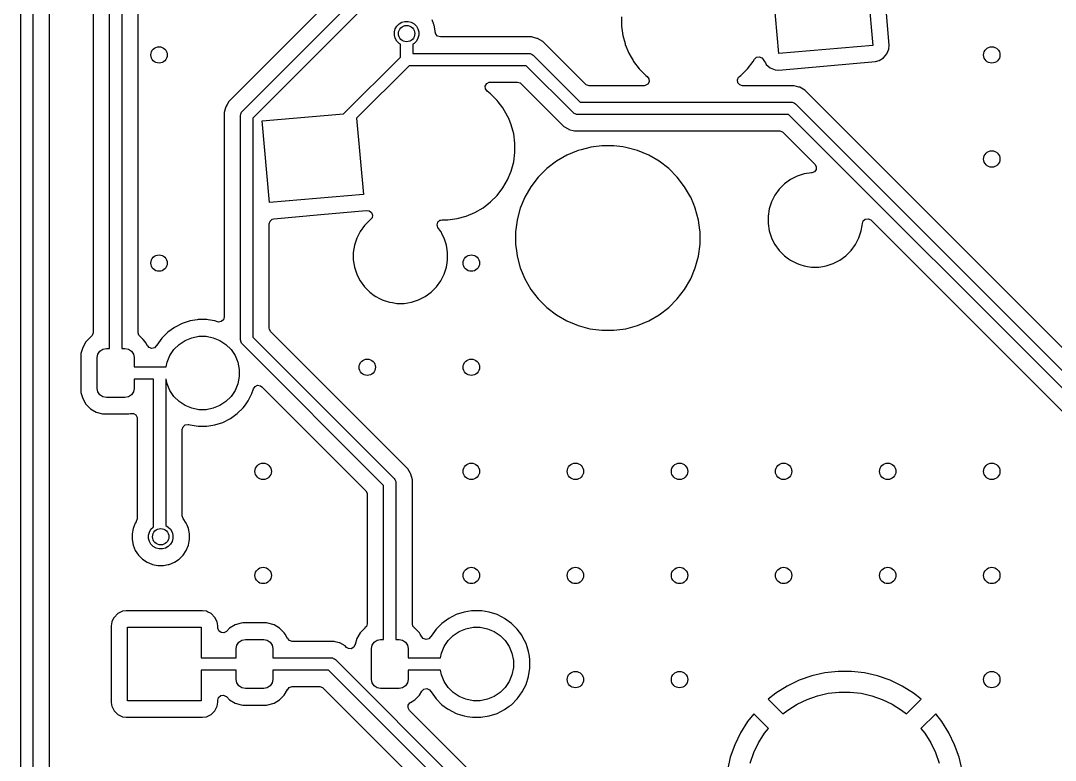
# Model space of a CAD drawing. Extents: x 2.6 to 14.2, y -9.4 to -3.8.
# Drawn here: x 11.65 to 12.644, y -7.408 to -6.698 of the extents above; entities that cross this region are included whole.
import ezdxf

# ---------------------------------------------------------------- set-up
doc = ezdxf.new("R2010")
doc.units = 0
doc.header["$MEASUREMENT"] = 0
doc.layers.add('BLACK', color=7, linetype='CONTINUOUS')

msp = doc.modelspace()

# ---------------------------------------------------------------- linework, layer by layer
at = {"layer": 'BLACK', "linetype": 'CONTINUOUS'}
for p, q in [((11.65029, -7.51729), (11.65029, -6.21651)), ((11.6621, -6.21896), (11.6621, -7.51974)), ((11.73559, -7.01243), (11.73559, -6.25445)), ((11.74741, -6.26663), (11.74741, -7.01243)), ((11.71983, -6.27907), (11.71983, -6.99748)), ((11.67787, -7.52259), (11.67787, -6.28505)), ((11.76317, -6.99748), (11.76317, -6.29686)), ((12.19957, -6.42601), (11.85013, -6.77544)), ((11.8633, -6.78458), (12.2087, -6.43917)), ((12.21532, -6.44926), (11.87338, -6.7912)), ((12.46199, -6.64292), (12.46885, -6.72136)), ((12.48466, -6.72122), (12.47759, -6.64031)), ((12.37864, -6.72925), (12.37178, -6.65081)), ((12.01383, -6.70071), (12.0165, -6.69917)), ((12.0165, -6.69917), (12.01948, -6.69837)), ((12.01948, -6.69837), (12.02257, -6.69837)), ((12.02257, -6.69837), (12.02554, -6.69917)), ((12.02554, -6.69917), (12.02821, -6.70071)), ((12.04725, -6.70134), (12.04546, -6.69702)), ((12.2276, -6.69398), (12.2276, -6.70301)), ((12.00931, -6.70854), (12.01011, -6.70556)), ((12.00931, -6.71162), (12.00931, -6.70854)), ((12.01011, -6.70556), (12.01165, -6.70289)), ((12.01165, -6.70289), (12.01383, -6.70071)), ((12.02821, -6.70071), (12.03039, -6.70289)), ((12.03039, -6.70289), (12.03194, -6.70556)), ((12.03194, -6.70556), (12.03273, -6.70854)), ((12.03273, -6.70854), (12.03273, -6.71162)), ((12.04754, -6.70204), (12.04725, -6.70134)), ((12.0486, -6.70737), (12.04754, -6.70204)), ((12.04754, -6.70204), (12.04754, -6.70204)), ((12.04754, -6.70204), (12.04754, -6.70204)), ((12.0486, -6.70847), (12.0486, -6.70737)), ((12.04904, -6.7105), (12.0486, -6.70847)), ((12.2276, -6.70301), (12.22849, -6.70977)), ((12.01011, -6.7146), (12.00931, -6.71162)), ((12.01165, -6.71727), (12.01011, -6.7146)), ((12.01383, -6.71945), (12.01165, -6.71727)), ((12.03039, -6.71727), (12.02821, -6.71945)), ((12.03194, -6.7146), (12.03039, -6.71727)), ((12.03273, -6.71162), (12.03194, -6.7146)), ((12.05084, -6.71258), (12.04904, -6.7105)), ((12.05348, -6.71335), (12.05084, -6.71258)), ((12.14133, -6.71335), (12.05348, -6.71335)), ((12.14196, -6.71352), (12.14133, -6.71335)), ((12.14133, -6.71335), (12.14133, -6.71335)), ((12.14626, -6.71468), (12.14196, -6.71352)), ((12.14684, -6.71483), (12.14626, -6.71468)), ((12.14626, -6.71468), (12.14626, -6.71468)), ((12.15178, -6.71768), (12.14684, -6.71483)), ((12.14684, -6.71483), (12.14684, -6.71483)), ((12.19284, -6.75874), (12.15178, -6.71768)), ((12.15178, -6.71768), (12.15178, -6.71768)), ((12.22849, -6.70977), (12.22878, -6.71197)), ((12.22878, -6.71197), (12.23085, -6.71971)), ((12.01512, -6.72019), (12.01383, -6.71945)), ((12.01512, -6.73258), (12.01512, -6.72019)), ((12.02821, -6.71945), (12.02693, -6.72019)), ((12.02693, -6.72019), (12.02693, -6.72912)), ((12.23085, -6.71971), (12.23112, -6.72069)), ((12.23112, -6.72069), (12.23457, -6.72904)), ((12.23457, -6.72904), (12.23457, -6.72904)), ((12.23457, -6.72904), (12.23664, -6.73263)), ((12.46885, -6.72136), (12.37864, -6.72925)), ((12.48253, -6.72958), (12.4844, -6.72495)), ((12.4844, -6.72495), (12.48466, -6.72122)), ((12.48466, -6.72122), (12.48466, -6.72122)), ((11.96053, -6.78717), (12.01512, -6.73258)), ((12.02693, -6.72912), (12.13847, -6.72912)), ((12.13847, -6.72912), (12.13962, -6.72924)), ((12.13962, -6.72924), (12.14045, -6.72958)), ((12.14045, -6.72958), (12.14175, -6.73012)), ((12.14175, -6.73012), (12.14265, -6.73085)), ((12.14265, -6.73085), (12.18774, -6.77594)), ((12.23664, -6.73263), (12.2386, -6.73602)), ((12.2386, -6.73602), (12.23909, -6.73687)), ((12.23909, -6.73687), (12.24459, -6.74403)), ((12.34844, -6.74403), (12.35394, -6.73686)), ((12.35394, -6.73686), (12.35515, -6.73477)), ((12.35515, -6.73477), (12.35714, -6.73287)), ((12.35714, -6.73287), (12.35984, -6.73235)), ((12.35984, -6.73235), (12.36239, -6.73338)), ((12.36239, -6.73338), (12.36387, -6.73531)), ((12.36387, -6.73531), (12.36395, -6.73549)), ((12.36395, -6.73549), (12.3657, -6.73829)), ((12.3657, -6.73829), (12.36659, -6.73972)), ((12.37878, -6.74506), (12.47146, -6.73696)), ((12.47146, -6.73696), (12.47509, -6.73605)), ((12.47146, -6.73696), (12.47146, -6.73696)), ((12.47146, -6.73696), (12.47146, -6.73696)), ((12.47509, -6.73605), (12.47932, -6.73341)), ((12.47932, -6.73341), (12.48253, -6.72958)), ((12.02347, -6.74093), (11.97306, -6.79134)), ((12.13603, -6.74093), (12.02347, -6.74093)), ((12.18112, -6.78602), (12.13603, -6.74093)), ((12.24459, -6.74403), (12.24459, -6.74403)), ((12.24459, -6.74403), (12.25098, -6.75042)), ((12.34205, -6.75042), (12.34844, -6.74403)), ((12.34844, -6.74403), (12.34844, -6.74403)), ((12.34844, -6.74403), (12.34844, -6.74403)), ((12.36659, -6.73972), (12.37042, -6.74293)), ((12.37042, -6.74293), (12.37505, -6.7448)), ((12.37505, -6.7448), (12.37878, -6.74506)), ((12.37878, -6.74506), (12.37878, -6.74506)), ((12.37878, -6.74506), (12.37878, -6.74506)), ((12.09665, -6.76049), (12.098, -6.75809)), ((12.098, -6.75809), (12.10043, -6.7568)), ((12.10043, -6.7568), (12.10141, -6.7567)), ((12.10141, -6.7567), (12.12747, -6.7567)), ((12.12747, -6.7567), (12.13011, -6.75748)), ((12.13011, -6.75748), (12.13092, -6.75813)), ((12.13092, -6.75813), (12.17198, -6.79919)), ((12.19365, -6.7594), (12.19284, -6.75874)), ((12.25272, -6.75878), (12.25029, -6.76007)), ((12.25098, -6.75042), (12.25098, -6.75042)), ((12.25098, -6.75042), (12.25228, -6.75142)), ((12.25228, -6.75142), (12.2539, -6.75364)), ((12.25406, -6.75639), (12.25272, -6.75878)), ((12.2539, -6.75364), (12.25406, -6.75639)), ((12.33889, -6.7546), (12.34003, -6.75209)), ((12.33928, -6.75732), (12.33889, -6.7546)), ((12.34108, -6.7594), (12.33928, -6.75732)), ((12.34003, -6.75209), (12.34075, -6.75142)), ((12.34075, -6.75142), (12.34094, -6.75128)), ((12.34094, -6.75128), (12.34205, -6.75042)), ((12.34205, -6.75042), (12.34205, -6.75042)), ((12.34205, -6.75042), (12.34205, -6.75042)), ((12.09681, -6.76323), (12.09665, -6.76049)), ((12.09843, -6.76546), (12.09681, -6.76323)), ((12.10172, -6.76798), (12.09843, -6.76546)), ((12.10811, -6.77436), (12.10172, -6.76798)), ((12.10172, -6.76798), (12.10172, -6.76798)), ((12.19629, -6.76017), (12.19365, -6.7594)), ((12.24931, -6.76017), (12.19629, -6.76017)), ((12.25029, -6.76007), (12.24931, -6.76017)), ((12.34372, -6.76017), (12.34108, -6.7594)), ((12.39329, -6.76017), (12.34372, -6.76017)), ((12.39562, -6.7608), (12.39329, -6.76017)), ((12.39329, -6.76017), (12.39329, -6.76017)), ((12.39794, -6.76142), (12.39562, -6.7608)), ((12.39881, -6.76165), (12.39794, -6.76142)), ((12.39794, -6.76142), (12.39794, -6.76142)), ((12.40375, -6.7645), (12.39881, -6.76165)), ((12.39881, -6.76165), (12.39881, -6.76165)), ((12.72433, -7.08508), (12.40375, -6.7645)), ((12.40375, -6.7645), (12.40375, -6.7645)), ((11.8486, -6.7781), (11.84761, -6.77981)), ((11.85013, -6.77544), (11.8486, -6.7781)), ((11.85013, -6.77544), (11.85013, -6.77544)), ((12.10912, -6.77569), (12.10811, -6.77436)), ((12.10811, -6.77436), (12.10811, -6.77436)), ((12.10811, -6.77436), (12.10811, -6.77436)), ((12.11361, -6.78153), (12.10912, -6.77569)), ((12.18774, -6.77594), (12.39044, -6.77594)), ((12.39044, -6.77594), (12.39159, -6.77605)), ((12.39159, -6.77605), (12.39247, -6.77642)), ((12.39247, -6.77642), (12.39372, -6.77694)), ((12.39372, -6.77694), (12.39462, -6.77767)), ((12.39462, -6.77767), (12.72778, -7.11083)), ((11.84703, -6.78133), (11.8458, -6.7859)), ((11.8458, -6.7859), (11.8458, -6.7859)), ((11.8458, -6.7859), (11.8458, -6.98227)), ((11.84728, -6.78039), (11.84703, -6.78133)), ((11.84757, -6.77988), (11.84728, -6.78039)), ((11.84757, -6.77988), (11.84757, -6.77988)), ((11.84761, -6.77981), (11.84757, -6.77988)), ((11.86157, -6.78875), (11.86168, -6.7876)), ((11.86168, -6.7876), (11.86219, -6.78637)), ((11.86219, -6.78637), (11.86257, -6.78547)), ((11.86257, -6.78547), (11.8633, -6.78458)), ((11.8824, -6.79401), (11.96053, -6.78717)), ((12.11812, -6.78936), (12.11361, -6.78153)), ((12.11361, -6.78153), (12.11361, -6.78153)), ((12.11361, -6.78153), (12.11361, -6.78153)), ((12.18201, -6.78676), (12.18112, -6.78602)), ((12.18289, -6.78712), (12.18201, -6.78676)), ((12.18414, -6.78764), (12.18289, -6.78712)), ((12.18529, -6.78775), (12.18414, -6.78764)), ((12.38799, -6.78775), (12.18529, -6.78775)), ((12.72187, -7.12163), (12.38799, -6.78775)), ((11.86157, -7.00415), (11.86157, -6.78875)), ((11.87338, -6.7912), (11.87338, -7.00171)), ((11.88926, -6.87245), (11.8824, -6.79401)), ((11.97306, -6.79134), (11.97947, -6.86455)), ((12.11909, -6.79168), (12.11812, -6.78936)), ((12.11812, -6.78936), (12.11812, -6.78936)), ((12.11812, -6.78936), (12.11812, -6.78936)), ((12.12158, -6.7977), (12.11909, -6.79168)), ((12.12392, -6.80643), (12.12158, -6.7977)), ((12.1251, -6.81539), (12.12392, -6.80643)), ((12.17198, -6.79919), (12.17198, -6.79919)), ((12.17198, -6.79919), (12.17198, -6.79919)), ((12.17198, -6.79919), (12.17618, -6.80161)), ((12.17618, -6.80161), (12.1768, -6.80197)), ((12.1768, -6.80197), (12.17693, -6.80204)), ((12.17693, -6.80204), (12.18244, -6.80352)), ((12.18244, -6.80352), (12.18244, -6.80352)), ((12.18244, -6.80352), (12.18814, -6.80352)), ((12.18814, -6.80352), (12.37944, -6.80352)), ((12.37944, -6.80352), (12.38208, -6.80429)), ((12.38208, -6.80429), (12.38289, -6.80495)), ((12.38289, -6.80495), (12.41333, -6.83539)), ((12.1251, -6.82442), (12.1251, -6.81539)), ((12.20852, -6.81785), (12.19814, -6.81921)), ((12.22013, -6.81785), (12.20852, -6.81785)), ((12.20852, -6.81785), (12.20852, -6.81785)), ((12.22869, -6.81897), (12.22013, -6.81785)), ((12.22013, -6.81785), (12.22013, -6.81785)), ((12.12392, -6.83338), (12.1251, -6.82442)), ((12.17505, -6.82681), (12.165, -6.83262)), ((12.17506, -6.82681), (12.17505, -6.82681)), ((12.18578, -6.82237), (12.17506, -6.82681)), ((12.18579, -6.82237), (12.18578, -6.82237)), ((12.18867, -6.82159), (12.18579, -6.82237)), ((12.197, -6.81936), (12.18867, -6.82159)), ((12.19814, -6.81921), (12.197, -6.81936)), ((12.23165, -6.81936), (12.22869, -6.81897)), ((12.24287, -6.82237), (12.23165, -6.81936)), ((12.2536, -6.82681), (12.24287, -6.82237)), ((12.24287, -6.82237), (12.24287, -6.82237)), ((12.24287, -6.82237), (12.24287, -6.82237)), ((12.26366, -6.83262), (12.2536, -6.82681)), ((12.2536, -6.82681), (12.2536, -6.82681)), ((12.12158, -6.8421), (12.12392, -6.83338)), ((12.165, -6.83262), (12.15578, -6.83969)), ((12.27287, -6.83969), (12.26366, -6.83262)), ((12.41333, -6.83539), (12.41465, -6.8378)), ((12.41465, -6.8378), (12.41445, -6.84055)), ((12.11812, -6.85045), (12.12158, -6.8421)), ((12.14757, -6.8479), (12.1405, -6.85712)), ((12.15578, -6.83969), (12.14757, -6.8479)), ((12.14757, -6.8479), (12.14757, -6.8479)), ((12.15578, -6.83969), (12.15578, -6.83969)), ((12.28108, -6.8479), (12.27287, -6.83969)), ((12.27287, -6.83969), (12.27287, -6.83969)), ((12.28816, -6.85712), (12.28108, -6.8479)), ((12.28108, -6.8479), (12.28108, -6.8479)), ((12.39618, -6.84704), (12.38983, -6.85028)), ((12.40296, -6.84484), (12.39618, -6.84704)), ((12.39618, -6.84704), (12.39618, -6.84704)), ((12.41, -6.84372), (12.40296, -6.84484)), ((12.4101, -6.84371), (12.41, -6.84372)), ((12.41023, -6.84371), (12.4101, -6.84371)), ((12.41281, -6.84275), (12.41023, -6.84371)), ((12.41445, -6.84055), (12.41281, -6.84275)), ((12.11361, -6.85827), (12.11812, -6.85045)), ((12.1405, -6.85712), (12.13469, -6.86718)), ((12.2938, -6.8669), (12.28816, -6.85712)), ((12.38406, -6.85447), (12.37902, -6.85951)), ((12.38983, -6.85028), (12.38406, -6.85447)), ((12.38406, -6.85447), (12.38406, -6.85447)), ((11.97947, -6.86455), (11.88926, -6.87245)), ((12.10172, -6.87183), (12.10811, -6.86544)), ((12.10811, -6.86544), (12.11361, -6.85827)), ((12.10811, -6.86544), (12.10811, -6.86544)), ((12.10811, -6.86544), (12.10811, -6.86544)), ((12.13469, -6.86718), (12.13025, -6.87791)), ((12.13469, -6.86718), (12.13469, -6.86718)), ((12.29396, -6.86718), (12.2938, -6.8669)), ((12.29693, -6.87434), (12.29396, -6.86718)), ((12.37483, -6.86528), (12.37159, -6.87163)), ((12.37902, -6.85951), (12.37483, -6.86528)), ((12.37902, -6.85951), (12.37902, -6.85951)), ((12.08673, -6.88185), (12.09455, -6.87733)), ((12.09455, -6.87733), (12.10172, -6.87183)), ((12.10172, -6.87183), (12.10172, -6.87183)), ((12.10172, -6.87183), (12.10172, -6.87183)), ((12.13025, -6.87791), (12.12727, -6.88901)), ((12.13025, -6.87791), (12.13025, -6.87791)), ((12.298, -6.87692), (12.29693, -6.87434)), ((12.29841, -6.87791), (12.298, -6.87692)), ((12.30141, -6.88913), (12.29841, -6.87791)), ((12.37159, -6.87163), (12.36939, -6.87841)), ((12.37159, -6.87163), (12.37159, -6.87163)), ((11.892, -6.88832), (11.89361, -6.88789)), ((11.89361, -6.88789), (11.9385, -6.88397)), ((11.9385, -6.88397), (11.98208, -6.88015)), ((11.98208, -6.88015), (11.98227, -6.88011)), ((11.98208, -6.88015), (11.98208, -6.88015)), ((11.98208, -6.88015), (11.98208, -6.88015)), ((11.98227, -6.88011), (11.98502, -6.88022)), ((11.98502, -6.88022), (11.98727, -6.8818)), ((11.98781, -6.88705), (11.98632, -6.88879)), ((11.98727, -6.8818), (11.98831, -6.88435)), ((11.98831, -6.88435), (11.98781, -6.88705)), ((12.0607, -6.88882), (12.06966, -6.88764)), ((12.06966, -6.88764), (12.07838, -6.8853)), ((12.07838, -6.8853), (12.08673, -6.88185)), ((12.36939, -6.87841), (12.36827, -6.88545)), ((12.36827, -6.88545), (12.36827, -6.89258)), ((12.46171, -6.88826), (12.46444, -6.88787)), ((12.46444, -6.88787), (12.46694, -6.88901)), ((11.88915, -6.89276), (11.88992, -6.89012)), ((11.88915, -6.99315), (11.88915, -6.89276)), ((11.88992, -6.89012), (11.892, -6.88832)), ((11.98054, -6.89437), (11.97635, -6.90014)), ((11.98558, -6.88933), (11.98054, -6.89437)), ((11.98054, -6.89437), (11.98054, -6.89437)), ((11.98632, -6.88879), (11.98558, -6.88933)), ((11.98558, -6.88933), (11.98558, -6.88933)), ((12.0503, -6.89367), (12.05066, -6.8925)), ((12.05035, -6.89382), (12.0503, -6.89367)), ((12.05031, -6.89398), (12.05035, -6.89382)), ((12.05072, -6.89514), (12.05031, -6.89398)), ((12.05066, -6.8925), (12.05093, -6.8913)), ((12.05106, -6.89632), (12.05072, -6.89514)), ((12.05093, -6.8913), (12.05105, -6.89119)), ((12.05105, -6.89119), (12.05109, -6.89104)), ((12.05114, -6.89645), (12.05106, -6.89632)), ((12.05109, -6.89104), (12.05203, -6.89024)), ((12.05383, -6.90014), (12.05114, -6.89645)), ((12.05203, -6.89024), (12.05291, -6.88938)), ((12.05291, -6.88938), (12.05307, -6.88934)), ((12.05307, -6.88934), (12.05318, -6.88925)), ((12.05318, -6.88925), (12.05379, -6.88917)), ((12.05379, -6.88917), (12.05518, -6.88882)), ((12.05518, -6.88882), (12.0607, -6.88882)), ((12.0607, -6.88882), (12.0607, -6.88882)), ((12.12724, -6.88913), (12.12572, -6.90064)), ((12.12727, -6.88901), (12.12724, -6.88913)), ((12.12724, -6.88913), (12.12724, -6.88913)), ((12.3027, -6.89889), (12.30141, -6.88913)), ((12.36827, -6.89258), (12.36939, -6.89962)), ((12.45775, -6.89962), (12.45855, -6.89453)), ((12.45855, -6.89453), (12.45886, -6.89258)), ((12.45886, -6.89258), (12.45888, -6.89239)), ((12.45888, -6.89239), (12.45895, -6.8924)), ((12.45895, -6.8924), (12.45964, -6.89006)), ((12.45964, -6.89006), (12.46171, -6.88826)), ((12.46694, -6.88901), (12.46719, -6.88925)), ((12.46719, -6.88925), (12.70468, -7.12673)), ((11.97311, -6.90649), (11.97091, -6.91327)), ((11.97635, -6.90014), (11.97311, -6.90649)), ((11.97311, -6.90649), (11.97311, -6.90649)), ((12.05408, -6.90064), (12.05383, -6.90014)), ((12.05523, -6.9029), (12.05408, -6.90064)), ((12.05706, -6.90649), (12.05523, -6.9029)), ((12.05523, -6.9029), (12.05523, -6.9029)), ((12.05801, -6.9094), (12.05706, -6.90649)), ((12.05706, -6.90649), (12.05706, -6.90649)), ((12.12572, -6.90064), (12.12572, -6.91226)), ((12.30292, -6.90058), (12.3027, -6.89889)), ((12.30293, -6.90064), (12.30292, -6.90058)), ((12.30293, -6.91226), (12.30293, -6.90064)), ((12.36939, -6.89962), (12.37159, -6.9064)), ((12.37159, -6.9064), (12.37159, -6.90641)), ((12.37159, -6.90641), (12.37301, -6.90919)), ((12.45231, -6.91276), (12.45554, -6.90641)), ((12.45554, -6.90641), (12.45775, -6.89962)), ((11.97091, -6.91327), (11.96979, -6.92031)), ((12.05927, -6.91327), (12.05801, -6.9094)), ((12.05963, -6.91556), (12.05927, -6.91327)), ((12.06038, -6.92031), (12.05963, -6.91556)), ((12.12572, -6.91226), (12.12687, -6.92094)), ((12.30141, -6.92377), (12.30293, -6.91226)), ((12.37301, -6.90919), (12.3748, -6.91271)), ((12.3748, -6.91271), (12.37483, -6.91276)), ((12.37483, -6.91276), (12.37902, -6.91853)), ((12.44812, -6.91853), (12.45231, -6.91276)), ((11.96979, -6.92031), (11.96979, -6.92744)), ((11.96979, -6.92744), (11.97091, -6.93449)), ((12.05995, -6.93019), (12.06038, -6.92744)), ((12.06038, -6.92744), (12.06038, -6.92031)), ((12.12687, -6.92094), (12.12724, -6.92377)), ((12.12724, -6.92377), (12.13025, -6.93499)), ((12.29841, -6.93499), (12.30141, -6.92377)), ((12.37902, -6.91853), (12.37902, -6.91853)), ((12.37902, -6.91853), (12.38406, -6.92357)), ((12.38406, -6.92357), (12.38406, -6.92357)), ((12.38406, -6.92357), (12.3878, -6.92629)), ((12.3878, -6.92629), (12.38983, -6.92776)), ((12.38983, -6.92776), (12.39371, -6.92974)), ((12.43095, -6.93099), (12.43731, -6.92776)), ((12.43731, -6.92776), (12.44307, -6.92357)), ((12.44307, -6.92357), (12.44812, -6.91853)), ((11.97091, -6.93449), (11.97311, -6.94127)), ((12.05706, -6.94127), (12.05927, -6.93449)), ((12.05927, -6.93449), (12.05995, -6.93019)), ((12.13025, -6.93499), (12.13025, -6.93499)), ((12.13025, -6.93499), (12.13469, -6.94572)), ((12.29396, -6.94572), (12.29841, -6.93499)), ((12.39371, -6.92974), (12.39618, -6.93099)), ((12.39618, -6.93099), (12.39618, -6.93099)), ((12.39618, -6.93099), (12.39896, -6.9319)), ((12.39896, -6.9319), (12.40296, -6.9332)), ((12.40296, -6.9332), (12.40622, -6.93371)), ((12.40622, -6.93371), (12.41, -6.93431)), ((12.41, -6.93431), (12.41, -6.93431)), ((12.41, -6.93431), (12.41713, -6.93431)), ((12.41713, -6.93431), (12.42077, -6.93374)), ((12.42077, -6.93374), (12.42417, -6.9332)), ((12.42417, -6.9332), (12.43095, -6.93099)), ((11.97311, -6.94127), (11.97311, -6.94127)), ((11.97311, -6.94127), (11.9749, -6.94477)), ((11.9749, -6.94477), (11.97632, -6.94756)), ((11.97632, -6.94756), (11.97635, -6.94762)), ((11.97635, -6.94762), (11.98054, -6.95339)), ((12.04964, -6.95339), (12.05383, -6.94762)), ((12.05383, -6.94762), (12.05706, -6.94127)), ((12.13469, -6.94572), (12.13469, -6.94572)), ((12.13469, -6.94572), (12.1405, -6.95578)), ((12.28816, -6.95578), (12.29396, -6.94572)), ((11.98054, -6.95339), (11.98054, -6.95339)), ((11.98054, -6.95339), (11.98558, -6.95843)), ((12.0446, -6.95843), (12.04964, -6.95339)), ((12.1405, -6.95578), (12.14757, -6.96499)), ((12.28108, -6.96499), (12.28816, -6.95578)), ((11.98558, -6.95843), (11.98558, -6.95843)), ((11.98558, -6.95843), (11.9899, -6.96156)), ((11.9899, -6.96156), (11.99135, -6.96262)), ((11.99135, -6.96262), (11.99497, -6.96446)), ((11.99497, -6.96446), (11.9977, -6.96586)), ((11.9977, -6.96586), (11.9977, -6.96586)), ((11.9977, -6.96586), (12.00055, -6.96678)), ((12.00055, -6.96678), (12.00448, -6.96806)), ((12.02569, -6.96806), (12.03248, -6.96586)), ((12.03248, -6.96586), (12.03883, -6.96262)), ((12.03883, -6.96262), (12.0446, -6.95843)), ((12.14757, -6.96499), (12.14757, -6.96499)), ((12.14757, -6.96499), (12.15578, -6.97321)), ((12.27287, -6.97321), (12.28108, -6.96499)), ((12.00448, -6.96806), (12.00741, -6.96852)), ((12.00741, -6.96852), (12.01152, -6.96918)), ((12.01152, -6.96918), (12.01152, -6.96918)), ((12.01152, -6.96918), (12.01865, -6.96918)), ((12.01865, -6.96918), (12.02207, -6.96863)), ((12.02207, -6.96863), (12.02569, -6.96806)), ((12.15578, -6.97321), (12.15578, -6.97321)), ((12.15578, -6.97321), (12.165, -6.98028)), ((12.26366, -6.98028), (12.27287, -6.97321)), ((11.81297, -6.98612), (11.80531, -6.98861)), ((11.81998, -6.98501), (11.81297, -6.98612)), ((11.82093, -6.98485), (11.81998, -6.98501)), ((11.82899, -6.98485), (11.82093, -6.98485)), ((11.83042, -6.98508), (11.82899, -6.98485)), ((11.83695, -6.98612), (11.83042, -6.98508)), ((11.83941, -6.98691), (11.83695, -6.98612)), ((11.84023, -6.9871), (11.83941, -6.98691)), ((11.84295, -6.98671), (11.84023, -6.9871)), ((11.84503, -6.98491), (11.84295, -6.98671)), ((11.8458, -6.98227), (11.84503, -6.98491)), ((12.165, -6.98028), (12.17505, -6.98608)), ((12.17505, -6.98608), (12.17505, -6.98608)), ((12.17505, -6.98608), (12.17505, -6.98608)), ((12.17505, -6.98608), (12.18198, -6.98895)), ((12.24287, -6.99053), (12.2536, -6.98608)), ((12.2536, -6.98608), (12.26366, -6.98028)), ((11.79161, -6.997), (11.78591, -7.0027)), ((11.79813, -6.99226), (11.79161, -6.997)), ((11.80531, -6.98861), (11.79813, -6.99226)), ((11.88926, -6.99419), (11.88915, -6.99315)), ((11.89058, -6.99661), (11.88926, -6.99419)), ((12.02223, -7.12826), (11.89058, -6.99661)), ((12.18198, -6.98895), (12.18574, -6.99051)), ((12.18574, -6.99051), (12.18579, -6.99053)), ((12.18579, -6.99053), (12.197, -6.99354)), ((12.197, -6.99354), (12.20852, -6.99505)), ((12.20852, -6.99505), (12.20852, -6.99505)), ((12.20852, -6.99505), (12.22013, -6.99505)), ((12.22013, -6.99505), (12.23165, -6.99354)), ((12.22013, -6.99505), (12.22013, -6.99505)), ((12.23165, -6.99354), (12.24287, -6.99053)), ((11.71303, -7.00608), (11.70986, -7.01143)), ((11.71743, -7.00168), (11.71303, -7.00608)), ((11.71303, -7.00608), (11.71303, -7.00608)), ((11.71767, -7.00149), (11.71743, -7.00168)), ((11.71743, -7.00168), (11.71743, -7.00168)), ((11.71743, -7.00168), (11.71743, -7.00168)), ((11.71743, -7.00168), (11.71743, -7.00168)), ((11.71905, -7.00011), (11.71765, -7.00146)), ((11.71765, -7.00146), (11.71767, -7.00149)), ((11.71983, -6.99748), (11.71905, -7.00011)), ((11.76369, -6.99967), (11.76317, -6.99748)), ((11.76536, -7.00145), (11.76369, -6.99967)), ((11.76533, -7.00149), (11.76536, -7.00145)), ((11.76557, -7.00168), (11.76533, -7.00149)), ((11.76788, -7.00399), (11.76557, -7.00168)), ((11.76557, -7.00168), (11.76557, -7.00168)), ((11.76557, -7.00168), (11.76557, -7.00168)), ((11.76997, -7.00608), (11.76788, -7.00399)), ((11.77054, -7.00703), (11.76997, -7.00608)), ((11.76997, -7.00608), (11.76997, -7.00608)), ((11.7722, -7.00985), (11.77054, -7.00703)), ((11.78591, -7.0027), (11.78117, -7.00922)), ((11.80249, -7.00866), (11.80826, -7.00481)), ((11.80826, -7.00481), (11.81468, -7.00215)), ((11.81468, -7.00215), (11.82149, -7.00079)), ((11.82149, -7.00079), (11.82844, -7.00079)), ((11.82844, -7.00079), (11.83525, -7.00215)), ((11.83525, -7.00215), (11.84167, -7.00481)), ((11.84167, -7.00481), (11.84744, -7.00866)), ((11.86168, -7.00531), (11.86157, -7.00415)), ((11.86175, -7.00547), (11.86168, -7.00531)), ((11.86257, -7.00743), (11.86175, -7.00547)), ((11.87338, -7.00171), (12.00906, -7.13739)), ((11.70986, -7.01143), (11.70813, -7.01741)), ((11.70986, -7.01143), (11.70986, -7.01143)), ((11.72446, -7.0179), (11.72638, -7.01503)), ((11.72638, -7.01503), (11.72925, -7.01311)), ((11.72925, -7.01311), (11.73264, -7.01243)), ((11.73264, -7.01243), (11.73559, -7.01243)), ((11.74741, -7.01243), (11.75036, -7.01243)), ((11.75036, -7.01243), (11.75375, -7.01311)), ((11.75375, -7.01311), (11.75662, -7.01503)), ((11.75662, -7.01503), (11.75854, -7.0179)), ((11.77233, -7.01006), (11.7722, -7.00985)), ((11.77372, -7.01157), (11.77233, -7.01006)), ((11.77632, -7.01246), (11.77372, -7.01157)), ((11.77899, -7.0118), (11.77632, -7.01246)), ((11.78088, -7.0098), (11.77899, -7.0118)), ((11.78117, -7.00922), (11.78088, -7.0098)), ((11.79372, -7.01935), (11.79757, -7.01358)), ((11.79757, -7.01358), (11.80249, -7.00866)), ((11.84744, -7.00866), (11.85235, -7.01358)), ((11.85235, -7.01358), (11.85621, -7.01935)), ((11.8633, -7.00833), (11.86257, -7.00743)), ((11.99898, -7.14401), (11.8633, -7.00833)), ((11.70813, -7.01741), (11.70802, -7.0188)), ((11.70802, -7.0188), (11.70802, -7.05331)), ((11.70813, -7.01741), (11.70813, -7.01741)), ((11.72378, -7.02129), (11.72446, -7.0179)), ((11.72378, -7.05082), (11.72378, -7.02129)), ((11.75854, -7.0179), (11.75922, -7.02129)), ((11.75922, -7.02129), (11.75922, -7.03015)), ((11.79019, -7.03015), (11.79106, -7.02577)), ((11.79106, -7.02577), (11.79372, -7.01935)), ((11.85621, -7.01935), (11.85887, -7.02577)), ((11.85887, -7.02577), (11.86023, -7.03258)), ((11.75922, -7.03015), (11.79019, -7.03015)), ((11.86023, -7.03258), (11.86023, -7.03953)), ((11.77792, -7.04196), (11.75922, -7.04196)), ((11.75922, -7.04196), (11.75922, -7.05082)), ((11.77792, -7.18384), (11.77792, -7.04196)), ((11.79019, -7.04196), (11.78973, -7.04196)), ((11.78973, -7.04196), (11.78973, -7.18267)), ((11.79106, -7.04634), (11.79019, -7.04196)), ((11.79372, -7.05276), (11.79106, -7.04634)), ((11.85887, -7.04634), (11.85621, -7.05276)), ((11.86023, -7.03953), (11.85887, -7.04634)), ((11.70802, -7.05331), (11.70802, -7.05331)), ((11.70802, -7.05331), (11.70813, -7.0547)), ((11.70813, -7.0547), (11.70986, -7.06068)), ((11.72446, -7.05421), (11.72378, -7.05082)), ((11.72638, -7.05708), (11.72446, -7.05421)), ((11.75854, -7.05421), (11.75662, -7.05708)), ((11.75922, -7.05082), (11.75854, -7.05421)), ((11.79757, -7.05853), (11.79372, -7.05276)), ((11.85621, -7.05276), (11.85235, -7.05853)), ((11.86876, -7.06289), (11.87241, -7.05571)), ((11.87241, -7.05571), (11.87387, -7.05123)), ((11.87387, -7.05123), (11.87542, -7.04896)), ((11.87542, -7.04896), (11.87795, -7.04789)), ((11.87795, -7.04789), (11.88067, -7.04836)), ((11.88067, -7.04836), (11.88196, -7.04929)), ((11.88196, -7.04929), (11.98178, -7.14911)), ((11.70986, -7.06068), (11.70986, -7.06068)), ((11.70986, -7.06068), (11.71303, -7.06603)), ((11.71303, -7.06603), (11.71303, -7.06603)), ((11.71303, -7.06603), (11.71743, -7.07043)), ((11.72925, -7.059), (11.72638, -7.05708)), ((11.73264, -7.05968), (11.72925, -7.059)), ((11.75036, -7.05968), (11.73264, -7.05968)), ((11.75375, -7.059), (11.75036, -7.05968)), ((11.75662, -7.05708), (11.75375, -7.059)), ((11.80249, -7.06345), (11.79757, -7.05853)), ((11.80826, -7.0673), (11.80249, -7.06345)), ((11.84744, -7.06345), (11.84167, -7.0673)), ((11.85235, -7.05853), (11.84744, -7.06345)), ((11.86402, -7.06941), (11.86611, -7.06653)), ((11.86611, -7.06653), (11.86876, -7.06289)), ((11.71743, -7.07043), (11.71743, -7.07043)), ((11.71743, -7.07043), (11.71893, -7.07132)), ((11.71893, -7.07132), (11.72278, -7.0736)), ((11.72278, -7.0736), (11.72876, -7.07533)), ((11.72876, -7.07533), (11.73015, -7.07544)), ((11.73015, -7.07544), (11.75284, -7.07544)), ((11.75284, -7.07544), (11.75424, -7.07533)), ((11.75424, -7.07533), (11.75591, -7.07485)), ((11.75591, -7.07485), (11.75866, -7.07486)), ((11.75866, -7.07486), (11.76097, -7.07635)), ((11.76097, -7.07635), (11.7621, -7.07886)), ((11.81468, -7.06996), (11.80826, -7.0673)), ((11.82149, -7.07132), (11.81468, -7.06996)), ((11.82844, -7.07132), (11.82149, -7.07132)), ((11.83525, -7.06996), (11.82844, -7.07132)), ((11.84167, -7.0673), (11.83525, -7.06996)), ((11.8558, -7.07694), (11.85832, -7.07511)), ((11.85832, -7.07511), (11.86402, -7.06941)), ((11.85832, -7.07511), (11.85832, -7.07511)), ((11.85832, -7.07511), (11.85832, -7.07511)), ((11.86402, -7.06941), (11.86402, -7.06941)), ((11.86402, -7.06941), (11.86402, -7.06941)), ((11.7621, -7.07886), (11.76215, -7.07954)), ((11.76215, -7.07954), (11.76215, -7.17621)), ((11.80627, -7.08765), (11.80835, -7.08584)), ((11.80835, -7.08584), (11.81107, -7.08545)), ((11.81107, -7.08545), (11.81189, -7.08564)), ((11.81189, -7.08564), (11.81297, -7.086)), ((11.81297, -7.086), (11.82093, -7.08726)), ((11.82899, -7.08726), (11.83695, -7.086)), ((11.83695, -7.086), (11.84462, -7.0835)), ((11.84462, -7.0835), (11.8518, -7.07985)), ((11.8518, -7.07985), (11.8558, -7.07694)), ((11.8055, -7.09028), (11.80627, -7.08765)), ((11.8055, -7.17315), (11.8055, -7.09028)), ((11.82093, -7.08726), (11.82093, -7.08726)), ((11.82093, -7.08726), (11.82899, -7.08726)), ((11.82899, -7.08726), (11.82899, -7.08726)), ((12.02475, -7.13263), (12.02223, -7.12826)), ((12.02508, -7.1332), (12.02475, -7.13263)), ((12.02656, -7.13871), (12.02508, -7.1332)), ((11.99898, -7.29196), (11.99898, -7.14401)), ((12.00906, -7.13739), (12.0098, -7.13828)), ((12.0098, -7.13828), (12.01009, -7.139)), ((12.01009, -7.139), (12.01068, -7.14041)), ((12.01068, -7.14041), (12.01079, -7.14156)), ((12.01079, -7.14156), (12.01079, -7.29196)), ((12.02656, -7.277), (12.02656, -7.13871)), ((12.02656, -7.13871), (12.02656, -7.13871)), ((11.98178, -7.14911), (11.9831, -7.15152)), ((11.9831, -7.15152), (11.98321, -7.15256)), ((11.98321, -7.15256), (11.98321, -7.277)), ((11.76215, -7.17621), (11.76137, -7.17885)), ((11.8055, -7.17324), (11.8055, -7.17315)), ((11.80632, -7.17587), (11.8055, -7.17324)), ((11.80928, -7.1803), (11.80632, -7.17587)), ((11.75832, -7.18532), (11.75726, -7.19065)), ((11.7604, -7.1803), (11.75832, -7.18532)), ((11.75832, -7.18532), (11.75832, -7.18532)), ((11.76133, -7.17892), (11.7604, -7.1803)), ((11.7604, -7.1803), (11.7604, -7.1803)), ((11.76137, -7.17885), (11.76133, -7.17892)), ((11.77393, -7.18885), (11.77547, -7.18618)), ((11.77547, -7.18618), (11.77765, -7.184)), ((11.77765, -7.184), (11.77792, -7.18384)), ((11.78973, -7.18267), (11.79203, -7.184)), ((11.79203, -7.184), (11.79421, -7.18618)), ((11.79421, -7.18618), (11.79575, -7.18885)), ((11.81009, -7.18226), (11.80928, -7.1803)), ((11.80928, -7.1803), (11.80928, -7.1803)), ((11.81136, -7.18532), (11.81009, -7.18226)), ((11.81242, -7.19065), (11.81136, -7.18532)), ((11.81136, -7.18532), (11.81136, -7.18532)), ((11.81136, -7.18532), (11.81136, -7.18532)), ((11.75726, -7.19065), (11.75726, -7.19065)), ((11.75726, -7.19065), (11.75726, -7.19608)), ((11.75726, -7.19608), (11.75726, -7.19608)), ((11.75726, -7.19608), (11.75726, -7.19608)), ((11.75726, -7.19608), (11.75832, -7.20141)), ((11.77313, -7.19182), (11.77393, -7.18885)), ((11.77313, -7.19491), (11.77313, -7.19182)), ((11.77393, -7.19789), (11.77313, -7.19491)), ((11.79575, -7.18885), (11.79655, -7.19182)), ((11.79655, -7.19491), (11.79575, -7.19789)), ((11.79655, -7.19182), (11.79655, -7.19491)), ((11.81211, -7.19765), (11.81242, -7.19608)), ((11.81242, -7.19608), (11.81242, -7.19065)), ((11.75832, -7.20141), (11.75832, -7.20141)), ((11.75832, -7.20141), (11.7604, -7.20643)), ((11.77547, -7.20056), (11.77393, -7.19789)), ((11.77765, -7.20274), (11.77547, -7.20056)), ((11.78032, -7.20428), (11.77765, -7.20274)), ((11.7833, -7.20508), (11.78032, -7.20428)), ((11.78638, -7.20508), (11.7833, -7.20508)), ((11.78936, -7.20428), (11.78638, -7.20508)), ((11.79203, -7.20274), (11.78936, -7.20428)), ((11.79421, -7.20056), (11.79203, -7.20274)), ((11.79575, -7.19789), (11.79421, -7.20056)), ((11.80928, -7.20643), (11.81136, -7.20141)), ((11.81136, -7.20141), (11.81211, -7.19765)), ((11.7604, -7.20643), (11.7604, -7.20643)), ((11.7604, -7.20643), (11.76342, -7.21095)), ((11.76342, -7.21095), (11.76342, -7.21095)), ((11.76342, -7.21095), (11.76726, -7.21479)), ((11.76726, -7.21479), (11.76726, -7.21479)), ((11.76726, -7.21479), (11.77178, -7.21781)), ((11.79791, -7.21781), (11.80242, -7.21479)), ((11.80242, -7.21479), (11.80626, -7.21095)), ((11.80626, -7.21095), (11.80928, -7.20643)), ((11.77178, -7.21781), (11.77178, -7.21781)), ((11.77178, -7.21781), (11.77616, -7.21962)), ((11.77616, -7.21962), (11.7768, -7.21989)), ((11.7768, -7.21989), (11.7768, -7.21989)), ((11.7768, -7.21989), (11.7768, -7.21989)), ((11.7768, -7.21989), (11.78213, -7.22094)), ((11.78213, -7.22094), (11.78213, -7.22094)), ((11.78213, -7.22094), (11.78756, -7.22094)), ((11.78756, -7.22094), (11.79181, -7.2201)), ((11.79181, -7.2201), (11.79289, -7.21989)), ((11.79289, -7.21989), (11.79791, -7.21781)), ((11.74798, -7.26497), (11.74353, -7.26723)), ((11.74849, -7.26489), (11.74798, -7.26497)), ((11.75168, -7.26438), (11.74849, -7.26489)), ((11.82502, -7.26438), (11.75168, -7.26438)), ((11.82872, -7.26497), (11.82502, -7.26438)), ((11.82969, -7.26546), (11.82872, -7.26497)), ((11.83317, -7.26723), (11.82969, -7.26546)), ((12.07636, -7.26564), (12.0687, -7.26813)), ((12.08339, -7.26453), (12.07636, -7.26564)), ((12.08432, -7.26438), (12.08339, -7.26453)), ((12.09238, -7.26438), (12.08432, -7.26438)), ((12.09339, -7.26454), (12.09238, -7.26438)), ((12.10034, -7.26564), (12.09339, -7.26454)), ((12.108, -7.26813), (12.10034, -7.26564)), ((11.73773, -7.27522), (11.73715, -7.27891)), ((11.7396, -7.27156), (11.73773, -7.27522)), ((11.74, -7.27077), (11.7396, -7.27156)), ((11.74353, -7.26723), (11.74, -7.27077)), ((11.74, -7.27077), (11.74, -7.27077)), ((11.74, -7.27077), (11.74, -7.27077)), ((11.74353, -7.26723), (11.74353, -7.26723)), ((11.74353, -7.26723), (11.74353, -7.26723)), ((11.8367, -7.27077), (11.83317, -7.26723)), ((11.83317, -7.26723), (11.83317, -7.26723)), ((11.83317, -7.26723), (11.83317, -7.26723)), ((11.83897, -7.27522), (11.8367, -7.27077)), ((11.8367, -7.27077), (11.8367, -7.27077)), ((11.8367, -7.27077), (11.8367, -7.27077)), ((11.83953, -7.2788), (11.83897, -7.27522)), ((12.06152, -7.27179), (12.055, -7.27653)), ((12.0687, -7.26813), (12.06152, -7.27179)), ((12.11294, -7.27065), (12.108, -7.26813)), ((12.11519, -7.27179), (12.11294, -7.27065)), ((12.12171, -7.27653), (12.11519, -7.27179)), ((12.11519, -7.27179), (12.11519, -7.27179)), ((12.11519, -7.27179), (12.11519, -7.27179)), ((11.73715, -7.27891), (11.73715, -7.35226)), ((11.75292, -7.35102), (11.75292, -7.28015)), ((11.75292, -7.28015), (11.82378, -7.28015)), ((11.82378, -7.28015), (11.82378, -7.30968)), ((11.83955, -7.27891), (11.83953, -7.2788)), ((11.83955, -7.28076), (11.83955, -7.27891)), ((11.83956, -7.28111), (11.83955, -7.28076)), ((11.84052, -7.28369), (11.83956, -7.28111)), ((11.84273, -7.28534), (11.84052, -7.28369)), ((11.84547, -7.28553), (11.84273, -7.28534)), ((11.84789, -7.28421), (11.84547, -7.28553)), ((11.85089, -7.28121), (11.84789, -7.28421)), ((11.85625, -7.27804), (11.85089, -7.28121)), ((11.85089, -7.28121), (11.85089, -7.28121)), ((11.86222, -7.2763), (11.85625, -7.27804)), ((11.85625, -7.27804), (11.85625, -7.27804)), ((11.86362, -7.27619), (11.86222, -7.2763)), ((11.88631, -7.27619), (11.86362, -7.27619)), ((11.86362, -7.27619), (11.86362, -7.27619)), ((11.88771, -7.2763), (11.88631, -7.27619)), ((11.89368, -7.27804), (11.88771, -7.2763)), ((11.88771, -7.2763), (11.88771, -7.2763)), ((11.89904, -7.28121), (11.89368, -7.27804)), ((11.89368, -7.27804), (11.89368, -7.27804)), ((11.90344, -7.28561), (11.89904, -7.28121)), ((11.89904, -7.28121), (11.89904, -7.28121)), ((11.90429, -7.28704), (11.90344, -7.28561)), ((11.90344, -7.28561), (11.90344, -7.28561)), ((11.97641, -7.28561), (11.97325, -7.29096)), ((11.98081, -7.28121), (11.97641, -7.28561)), ((11.97641, -7.28561), (11.97641, -7.28561)), ((11.98082, -7.2812), (11.98081, -7.28121)), ((11.98081, -7.28121), (11.98081, -7.28121)), ((11.98106, -7.28102), (11.98082, -7.2812)), ((11.98082, -7.2812), (11.98082, -7.2812)), ((11.98244, -7.27964), (11.98104, -7.28099)), ((11.98104, -7.28099), (11.98106, -7.28102)), ((11.98321, -7.277), (11.98244, -7.27964)), ((12.02708, -7.27919), (12.02656, -7.277)), ((12.02874, -7.28098), (12.02708, -7.27919)), ((12.02871, -7.28102), (12.02874, -7.28098)), ((12.02895, -7.2812), (12.02871, -7.28102)), ((12.02896, -7.2812), (12.02895, -7.2812)), ((12.02896, -7.28121), (12.02896, -7.2812)), ((12.03144, -7.28369), (12.02896, -7.28121)), ((12.03336, -7.28561), (12.03144, -7.28369)), ((12.03421, -7.28704), (12.03336, -7.28561)), ((12.03336, -7.28561), (12.03336, -7.28561)), ((12.0493, -7.28223), (12.04456, -7.28875)), ((12.055, -7.27653), (12.0493, -7.28223)), ((12.06587, -7.28819), (12.07165, -7.28433)), ((12.07165, -7.28433), (12.07806, -7.28168)), ((12.07806, -7.28168), (12.08488, -7.28032)), ((12.08488, -7.28032), (12.09182, -7.28032)), ((12.09182, -7.28032), (12.09864, -7.28168)), ((12.09864, -7.28168), (12.10505, -7.28433)), ((12.10505, -7.28433), (12.11083, -7.28819)), ((12.1274, -7.28223), (12.12171, -7.27653)), ((12.1316, -7.28801), (12.1274, -7.28223)), ((11.85792, -7.29743), (11.85984, -7.29456)), ((11.85984, -7.29456), (11.86272, -7.29263)), ((11.86272, -7.29263), (11.86611, -7.29196)), ((11.86611, -7.29196), (11.88382, -7.29196)), ((11.88382, -7.29196), (11.88721, -7.29263)), ((11.88721, -7.29263), (11.89009, -7.29456)), ((11.89009, -7.29456), (11.89201, -7.29743)), ((11.9066, -7.29096), (11.90429, -7.28704)), ((11.90661, -7.29097), (11.9066, -7.29096)), ((11.9066, -7.29096), (11.9066, -7.29096)), ((11.90665, -7.29106), (11.90661, -7.29097)), ((11.90669, -7.29111), (11.90665, -7.29106)), ((11.90676, -7.29123), (11.90669, -7.29111)), ((11.90678, -7.29121), (11.90676, -7.29123)), ((11.90845, -7.29313), (11.90678, -7.29121)), ((11.91109, -7.29391), (11.90845, -7.29313)), ((11.95142, -7.29391), (11.91109, -7.29391)), ((11.95229, -7.29414), (11.95142, -7.29391)), ((11.95142, -7.29391), (11.95142, -7.29391)), ((11.9562, -7.29519), (11.95229, -7.29414)), ((11.95693, -7.29539), (11.9562, -7.29519)), ((11.9562, -7.29519), (11.9562, -7.29519)), ((11.96187, -7.29824), (11.95693, -7.29539)), ((11.95693, -7.29539), (11.95693, -7.29539)), ((11.97325, -7.29096), (11.97151, -7.29694)), ((11.97325, -7.29096), (11.97325, -7.29096)), ((11.98784, -7.29743), (11.98976, -7.29456)), ((11.98976, -7.29456), (11.99264, -7.29263)), ((11.99264, -7.29263), (11.99603, -7.29196)), ((11.99603, -7.29196), (11.99898, -7.29196)), ((12.01079, -7.29196), (12.01374, -7.29196)), ((12.01374, -7.29196), (12.01713, -7.29263)), ((12.01713, -7.29263), (12.02001, -7.29456)), ((12.02001, -7.29456), (12.02193, -7.29743)), ((12.0356, -7.2894), (12.03421, -7.28704)), ((12.03571, -7.28959), (12.0356, -7.2894)), ((12.0371, -7.2911), (12.03571, -7.28959)), ((12.03971, -7.29198), (12.0371, -7.2911)), ((12.04238, -7.29132), (12.03971, -7.29198)), ((12.04427, -7.28932), (12.04238, -7.29132)), ((12.04456, -7.28875), (12.04427, -7.28932)), ((12.0571, -7.29888), (12.06096, -7.2931)), ((12.06096, -7.2931), (12.06587, -7.28819)), ((12.11083, -7.28819), (12.11574, -7.2931)), ((12.11574, -7.2931), (12.1196, -7.29888)), ((12.13214, -7.28875), (12.1316, -7.28801)), ((12.13437, -7.29312), (12.13214, -7.28875)), ((12.1358, -7.29593), (12.13437, -7.29312)), ((11.85725, -7.30082), (11.85792, -7.29743)), ((11.85725, -7.30968), (11.85725, -7.30082)), ((11.89201, -7.29743), (11.89268, -7.30082)), ((11.89268, -7.30082), (11.89268, -7.30968)), ((11.96324, -7.29961), (11.96187, -7.29824)), ((11.96187, -7.29824), (11.96187, -7.29824)), ((11.96514, -7.30078), (11.96324, -7.29961)), ((11.96789, -7.30089), (11.96514, -7.30078)), ((11.97026, -7.29949), (11.96789, -7.30089)), ((11.97142, -7.29717), (11.97026, -7.29949)), ((11.97144, -7.29718), (11.97142, -7.29717)), ((11.97147, -7.29708), (11.97144, -7.29718)), ((11.97149, -7.29703), (11.97147, -7.29708)), ((11.97151, -7.29694), (11.97149, -7.29703)), ((11.98717, -7.30082), (11.98784, -7.29743)), ((11.98717, -7.33035), (11.98717, -7.30082)), ((12.02193, -7.29743), (12.0226, -7.30082)), ((12.0226, -7.30082), (12.0226, -7.30968)), ((12.05357, -7.30968), (12.05444, -7.3053)), ((12.05444, -7.3053), (12.0571, -7.29888)), ((12.1196, -7.29888), (12.12226, -7.3053)), ((12.12226, -7.3053), (12.12361, -7.31211)), ((12.13687, -7.29923), (12.1358, -7.29593)), ((12.1358, -7.29593), (12.1358, -7.29593)), ((12.1358, -7.29593), (12.1358, -7.29593)), ((12.13829, -7.30359), (12.13687, -7.29923)), ((12.13901, -7.30811), (12.13829, -7.30359)), ((11.82378, -7.30968), (11.85725, -7.30968)), ((11.89268, -7.30968), (11.94856, -7.30968)), ((11.94856, -7.30968), (11.94972, -7.30979)), ((11.94972, -7.30979), (11.9506, -7.31016)), ((11.9506, -7.31016), (11.95184, -7.31067)), ((11.95184, -7.31067), (11.95274, -7.31141)), ((11.95274, -7.31141), (12.10863, -7.4673)), ((12.0226, -7.30968), (12.05357, -7.30968)), ((12.12361, -7.31211), (12.12361, -7.31906)), ((12.13955, -7.31155), (12.13901, -7.30811)), ((12.13955, -7.31961), (12.13955, -7.31155)), ((11.82772, -7.32149), (11.82378, -7.32149)), ((11.82378, -7.32149), (11.82378, -7.35102)), ((11.85725, -7.32149), (11.82772, -7.32149)), ((11.85725, -7.33035), (11.85725, -7.32149)), ((11.94612, -7.32149), (11.89268, -7.32149)), ((11.89268, -7.32149), (11.89268, -7.33035)), ((12.09855, -7.47392), (11.94612, -7.32149)), ((12.04721, -7.32149), (12.0226, -7.32149)), ((12.0226, -7.32149), (12.0226, -7.33035)), ((12.05357, -7.32149), (12.04721, -7.32149)), ((12.05444, -7.32587), (12.05357, -7.32149)), ((12.12361, -7.31906), (12.12226, -7.32587)), ((12.13829, -7.32757), (12.13955, -7.31961)), ((12.42274, -7.32411), (12.41024, -7.32696)), ((12.43548, -7.32267), (12.42274, -7.32411)), ((12.42274, -7.32411), (12.42274, -7.32411)), ((12.44831, -7.32267), (12.43548, -7.32267)), ((12.46105, -7.32411), (12.44831, -7.32267)), ((12.47355, -7.32696), (12.46105, -7.32411)), ((12.46105, -7.32411), (12.46105, -7.32411)), ((11.85792, -7.33374), (11.85725, -7.33035)), ((11.85984, -7.33661), (11.85792, -7.33374)), ((11.89201, -7.33374), (11.89009, -7.33661)), ((11.89268, -7.33035), (11.89201, -7.33374)), ((11.98784, -7.33374), (11.98717, -7.33035)), ((11.98976, -7.33661), (11.98784, -7.33374)), ((12.02193, -7.33374), (12.02001, -7.33661)), ((12.0226, -7.33035), (12.02193, -7.33374)), ((12.0571, -7.33229), (12.05444, -7.32587)), ((12.06096, -7.33806), (12.0571, -7.33229)), ((12.1196, -7.33229), (12.11574, -7.33806)), ((12.12226, -7.32587), (12.1196, -7.33229)), ((12.13214, -7.34242), (12.1358, -7.33524)), ((12.1358, -7.33524), (12.13829, -7.32757)), ((12.39813, -7.33119), (12.38658, -7.33676)), ((12.41024, -7.32696), (12.39813, -7.33119)), ((12.39813, -7.33119), (12.39813, -7.33119)), ((12.41024, -7.32696), (12.41024, -7.32696)), ((12.48565, -7.33119), (12.47355, -7.32696)), ((12.47355, -7.32696), (12.47355, -7.32696)), ((12.48566, -7.33119), (12.48565, -7.33119)), ((12.49721, -7.33676), (12.48566, -7.33119)), ((11.86272, -7.33853), (11.85984, -7.33661)), ((11.86611, -7.3392), (11.86272, -7.33853)), ((11.88382, -7.3392), (11.86611, -7.3392)), ((11.88721, -7.33853), (11.88382, -7.3392)), ((11.89009, -7.33661), (11.88721, -7.33853)), ((11.90344, -7.34556), (11.9066, -7.3402)), ((11.9066, -7.3402), (11.9066, -7.3402)), ((11.9066, -7.3402), (11.90661, -7.3402)), ((11.90661, -7.3402), (11.90676, -7.33994)), ((11.90661, -7.3402), (11.90661, -7.3402)), ((11.90676, -7.33994), (11.9068, -7.33996)), ((11.9068, -7.33996), (11.90836, -7.33808)), ((11.90836, -7.33808), (11.91099, -7.33726)), ((11.91099, -7.33726), (11.91109, -7.33726)), ((11.91109, -7.33726), (11.93756, -7.33726)), ((11.93756, -7.33726), (11.9402, -7.33803)), ((11.9402, -7.33803), (11.94102, -7.33869)), ((11.94102, -7.33869), (12.06355, -7.46122)), ((11.99264, -7.33853), (11.98976, -7.33661)), ((11.99603, -7.3392), (11.99264, -7.33853)), ((12.01374, -7.3392), (11.99603, -7.3392)), ((12.01713, -7.33853), (12.01374, -7.3392)), ((12.02001, -7.33661), (12.01713, -7.33853)), ((12.03336, -7.34556), (12.03571, -7.34157)), ((12.03571, -7.34157), (12.03773, -7.3397)), ((12.03773, -7.3397), (12.04043, -7.3392)), ((12.04043, -7.3392), (12.04297, -7.34025)), ((12.04297, -7.34025), (12.04427, -7.34184)), ((12.04427, -7.34184), (12.04456, -7.34242)), ((12.04456, -7.34242), (12.0493, -7.34894)), ((12.06587, -7.34297), (12.06096, -7.33806)), ((12.07165, -7.34683), (12.06587, -7.34297)), ((12.11083, -7.34297), (12.10505, -7.34683)), ((12.11574, -7.33806), (12.11083, -7.34297)), ((12.12997, -7.3454), (12.13214, -7.34242)), ((12.37572, -7.34358), (12.36839, -7.34942)), ((12.38658, -7.33676), (12.37572, -7.34358)), ((12.41574, -7.34605), (12.42607, -7.34369)), ((12.42607, -7.34369), (12.4366, -7.3425)), ((12.4366, -7.3425), (12.44719, -7.3425)), ((12.44719, -7.3425), (12.45772, -7.34369)), ((12.45772, -7.34369), (12.46805, -7.34605)), ((12.50807, -7.34358), (12.49721, -7.33676)), ((12.51539, -7.34942), (12.50807, -7.34358)), ((11.73715, -7.35226), (11.73753, -7.35464)), ((11.73753, -7.35464), (11.73773, -7.35595)), ((11.82378, -7.35102), (11.75292, -7.35102)), ((11.83897, -7.35595), (11.83955, -7.35226)), ((11.83955, -7.3504), (11.84033, -7.34776)), ((11.83955, -7.35226), (11.83955, -7.3504)), ((11.84033, -7.34776), (11.84241, -7.34596)), ((11.84241, -7.34596), (11.84513, -7.34557)), ((11.84513, -7.34557), (11.84763, -7.34671)), ((11.84763, -7.34671), (11.84789, -7.34695)), ((11.84789, -7.34695), (11.85089, -7.34996)), ((11.85089, -7.34996), (11.85089, -7.34996)), ((11.85089, -7.34996), (11.85089, -7.34996)), ((11.85089, -7.34996), (11.85625, -7.35313)), ((11.85625, -7.35313), (11.86222, -7.35486)), ((11.86222, -7.35486), (11.86362, -7.35497)), ((11.86362, -7.35497), (11.88631, -7.35497)), ((11.88631, -7.35497), (11.88771, -7.35486)), ((11.88771, -7.35486), (11.89368, -7.35313)), ((11.89368, -7.35313), (11.89904, -7.34996)), ((11.89904, -7.34996), (11.90344, -7.34556)), ((12.02243, -7.35771), (12.02263, -7.35496)), ((12.02263, -7.35496), (12.02428, -7.35276)), ((12.02428, -7.35276), (12.02472, -7.35247)), ((12.02472, -7.35247), (12.02896, -7.34996)), ((12.02896, -7.34996), (12.03336, -7.34556)), ((12.0493, -7.34894), (12.055, -7.35464)), ((12.055, -7.35464), (12.06035, -7.35853)), ((12.07806, -7.34949), (12.07165, -7.34683)), ((12.08488, -7.35085), (12.07806, -7.34949)), ((12.09182, -7.35085), (12.08488, -7.35085)), ((12.09864, -7.34949), (12.09182, -7.35085)), ((12.10505, -7.34683), (12.09864, -7.34949)), ((12.11956, -7.35619), (12.12171, -7.35464)), ((12.12171, -7.35464), (12.1274, -7.34894)), ((12.12171, -7.35464), (12.12171, -7.35464)), ((12.12171, -7.35464), (12.12171, -7.35464)), ((12.1274, -7.34894), (12.12826, -7.34776)), ((12.12826, -7.34776), (12.12997, -7.3454)), ((12.36839, -7.34942), (12.38251, -7.36354)), ((12.38722, -7.35978), (12.39619, -7.35414)), ((12.39619, -7.35414), (12.40573, -7.34955)), ((12.40573, -7.34955), (12.41574, -7.34605)), ((12.46805, -7.34605), (12.47805, -7.34955)), ((12.47805, -7.34955), (12.4876, -7.35414)), ((12.4876, -7.35414), (12.49657, -7.35978)), ((12.50128, -7.36354), (12.51539, -7.34942)), ((11.73773, -7.35595), (11.74, -7.3604)), ((11.74, -7.3604), (11.74, -7.3604)), ((11.74, -7.3604), (11.74, -7.3604)), ((11.74, -7.3604), (11.74353, -7.36393)), ((11.74353, -7.36393), (11.74353, -7.36393)), ((11.74353, -7.36393), (11.74353, -7.36393)), ((11.74353, -7.36393), (11.74796, -7.36619)), ((11.82872, -7.3662), (11.83317, -7.36393)), ((11.83317, -7.36393), (11.8367, -7.3604)), ((11.8367, -7.3604), (11.83897, -7.35595)), ((11.83897, -7.35595), (11.83897, -7.35595)), ((11.83897, -7.35595), (11.83897, -7.35595)), ((12.02375, -7.36012), (12.02243, -7.35771)), ((12.09406, -7.43043), (12.02375, -7.36012)), ((12.06035, -7.35853), (12.06152, -7.35937)), ((12.06152, -7.35937), (12.06458, -7.36094)), ((12.06458, -7.36094), (12.0687, -7.36303)), ((12.0687, -7.36303), (12.0687, -7.36303)), ((12.0687, -7.36303), (12.0687, -7.36303)), ((12.0687, -7.36303), (12.0728, -7.36437)), ((12.0728, -7.36437), (12.07636, -7.36552)), ((12.10034, -7.36552), (12.108, -7.36303)), ((12.108, -7.36303), (12.11519, -7.35937)), ((12.11519, -7.35937), (12.11956, -7.35619)), ((12.35447, -7.36334), (12.34863, -7.37067)), ((12.36859, -7.37746), (12.35447, -7.36334)), ((12.38251, -7.36354), (12.38722, -7.35978)), ((12.49657, -7.35978), (12.50128, -7.36354)), ((12.52931, -7.36334), (12.5152, -7.37746)), ((12.53516, -7.37067), (12.52931, -7.36334)), ((11.74796, -7.36619), (11.74798, -7.3662)), ((11.74798, -7.3662), (11.75168, -7.36678)), ((11.75168, -7.36678), (11.75168, -7.36678)), ((11.75168, -7.36678), (11.82502, -7.36678)), ((11.82502, -7.36678), (11.82872, -7.3662)), ((12.07636, -7.36552), (12.07918, -7.36597)), ((12.07918, -7.36597), (12.08432, -7.36678)), ((12.08432, -7.36678), (12.08432, -7.36678)), ((12.08432, -7.36678), (12.09238, -7.36678)), ((12.09238, -7.36678), (12.10034, -7.36552)), ((12.09238, -7.36678), (12.09238, -7.36678)), ((12.34863, -7.37067), (12.34181, -7.38153)), ((12.54198, -7.38153), (12.53516, -7.37067)), ((12.34181, -7.38153), (12.33625, -7.39308)), ((12.3592, -7.39114), (12.36483, -7.38216)), ((12.36483, -7.38216), (12.36859, -7.37746)), ((12.5152, -7.37746), (12.51895, -7.38216)), ((12.51895, -7.38216), (12.52459, -7.39114)), ((12.54754, -7.39308), (12.54198, -7.38153)), ((12.33625, -7.39308), (12.33201, -7.40519)), ((12.33625, -7.39308), (12.33625, -7.39308)), ((12.3546, -7.40068), (12.3592, -7.39114)), ((12.52459, -7.39114), (12.52919, -7.40068)), ((12.55178, -7.40519), (12.54754, -7.39308)), ((12.54754, -7.39308), (12.54754, -7.39308)), ((12.3511, -7.41068), (12.3546, -7.40068)), ((12.52919, -7.40068), (12.53269, -7.41068)), ((12.33201, -7.40519), (12.32916, -7.41769)), ((12.33201, -7.40519), (12.33201, -7.40519)), ((12.55463, -7.41769), (12.55178, -7.40519)), ((12.55178, -7.40519), (12.55178, -7.40519))]:
    msp.add_line(p, q, dxfattribs=at)
at = {"layer": 'BLACK'}
for centre in [(12.02102, -6.71008), (11.78323, -6.73054), (12.58323, -6.73054), (12.58323, -6.83054), (11.78323, -6.93054), (12.08323, -6.93054), (11.98323, -7.03054), (12.08323, -7.03054), (11.88323, -7.13054), (12.08323, -7.13054), (12.18323, -7.13054), (12.28323, -7.13054), (12.38323, -7.13054), (12.48323, -7.13054), (12.58323, -7.13054), (11.78484, -7.19337), (11.88323, -7.23054), (12.08323, -7.23054), (12.18323, -7.23054), (12.28323, -7.23054), (12.38323, -7.23054), (12.48323, -7.23054), (12.58323, -7.23054), (12.18323, -7.33054), (12.28323, -7.33054), (12.58323, -7.33054)]:
    msp.add_circle(centre, 0.00787, dxfattribs=at)

doc.saveas('drawing.dxf')
